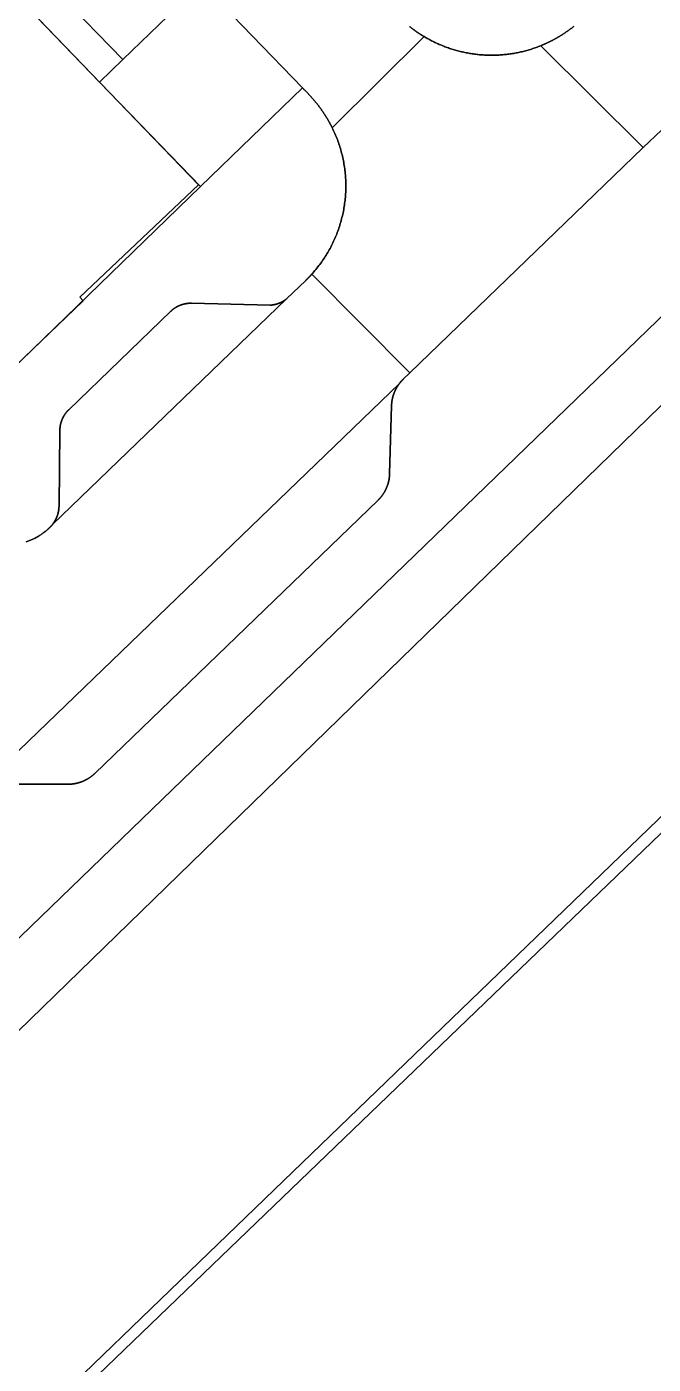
# Model space of a CAD drawing. Header units: metres. Extents: x -127 to 442, y -186 to 462.
# Drawn here: x 45.72 to 61.92, y 37.1 to 71.72 of the extents above; entities that cross this region are included whole.
import ezdxf

# ---------------------------------------------------------------- set-up
doc = ezdxf.new("R2010")
doc.units = ezdxf.units.M

msp = doc.modelspace()

# ---------------------------------------------------------------- linework, layer by layer
at = {"layer": 'building_2', "color": 1}
for points in [[(44.117, 61.688), (47.172, 64.625), (47.094, 64.719), (50.156, 67.625), (44.867, 73.125), (38.75, 67.219), (44.117, 61.688)], [(75.078, 56.25), (76.391, 57.469), (74.773, 56.531), (73.648, 57.688), (73.164, 56.875), (71.281, 56.406), (70.164, 56.625), (72.352, 59.031), (71.508, 59.875), (71.281, 60.094), (68.742, 57.656), (68.93, 57.406), (45.734, 35.062), (54.297, 26.031), (80.109, 51.094), (75.078, 56.25)]]:
    msp.add_lwpolyline(points, close=True, dxfattribs=at)
at = {"layer": 'road_0', "color": 8}
for points in [[(50.244, 72.84), (52.847, 70.134), (52.847, 70.134), (52.857, 70.125), (52.866, 70.116), (52.875, 70.107), (52.885, 70.098), (52.894, 70.089), (52.904, 70.08), (52.913, 70.07), (52.922, 70.061), (52.932, 70.052), (52.941, 70.043), (52.95, 70.033), (52.959, 70.024), (52.968, 70.015), (52.977, 70.005), (52.987, 69.996), (52.996, 69.986), (53.005, 69.977), (53.014, 69.967), (53.022, 69.958), (53.031, 69.948), (53.04, 69.939), (53.049, 69.929), (53.058, 69.919), (53.067, 69.91), (53.075, 69.9), (53.084, 69.89), (53.093, 69.88), (53.101, 69.87), (53.11, 69.861), (53.118, 69.851), (53.127, 69.841), (53.135, 69.831), (53.144, 69.821), (53.152, 69.811), (53.161, 69.801), (53.169, 69.791), (53.177, 69.78), (53.186, 69.77), (53.194, 69.76), (53.202, 69.75), (53.21, 69.74), (53.218, 69.729), (53.226, 69.719), (53.234, 69.709), (53.242, 69.698), (53.25, 69.688), (53.258, 69.678), (53.266, 69.667), (53.274, 69.657), (53.282, 69.646), (53.29, 69.636), (53.298, 69.625), (53.305, 69.615), (53.313, 69.604), (53.321, 69.593), (53.328, 69.583), (53.336, 69.572), (53.343, 69.561), (53.351, 69.551), (53.358, 69.54), (53.366, 69.529), (53.373, 69.518), (53.38, 69.507), (53.388, 69.497), (53.395, 69.486), (53.402, 69.475), (53.409, 69.464), (53.416, 69.453), (53.424, 69.442), (53.431, 69.431), (53.438, 69.42), (53.445, 69.409), (53.452, 69.398), (53.458, 69.387), (53.465, 69.375), (53.472, 69.364), (53.479, 69.353), (53.486, 69.342), (53.492, 69.331), (53.499, 69.319), (53.506, 69.308), (53.512, 69.297), (53.519, 69.285), (53.525, 69.274), (53.532, 69.263), (53.538, 69.251), (53.545, 69.24), (53.551, 69.228), (53.557, 69.217), (53.563, 69.205), (53.57, 69.194), (53.576, 69.182), (53.582, 69.171), (53.588, 69.159), (53.594, 69.148), (53.6, 69.136), (53.606, 69.124), (53.612, 69.113), (53.618, 69.101), (53.618, 69.101), (55.991, 71.464), (55.991, 71.464), (55.983, 71.469), (55.975, 71.473), (55.968, 71.478), (55.96, 71.483), (55.952, 71.488), (55.944, 71.492), (55.936, 71.497), (55.929, 71.502), (55.921, 71.507), (55.913, 71.512), (55.906, 71.517), (55.898, 71.521), (55.89, 71.526), (55.883, 71.531), (55.875, 71.536), (55.867, 71.541), (55.86, 71.546), (55.852, 71.551), (55.844, 71.556), (55.837, 71.561), (55.829, 71.566), (55.822, 71.572), (55.814, 71.577), (55.807, 71.582), (55.799, 71.587), (55.792, 71.592), (55.784, 71.597), (55.777, 71.603), (55.769, 71.608), (55.762, 71.613), (55.755, 71.618), (55.747, 71.624), (55.74, 71.629), (55.732, 71.634), (55.725, 71.64), (55.718, 71.645), (55.71, 71.651), (55.703, 71.656), (55.696, 71.662), (55.688, 71.667), (55.681, 71.673), (55.674, 71.678), (55.667, 71.684), (55.659, 71.689), (55.652, 71.695), (55.645, 71.7), (55.638, 71.706), (55.631, 71.712), (55.624, 71.717), (55.616, 71.723)], [(55.616, 71.723), (55.624, 71.717), (55.631, 71.712), (55.638, 71.706), (55.645, 71.7), (55.652, 71.695), (55.659, 71.689), (55.667, 71.684), (55.674, 71.678), (55.681, 71.673), (55.688, 71.667), (55.696, 71.662), (55.703, 71.656), (55.71, 71.651), (55.718, 71.645), (55.725, 71.64), (55.732, 71.634), (55.74, 71.629), (55.747, 71.624), (55.755, 71.618), (55.762, 71.613), (55.769, 71.608), (55.777, 71.603), (55.784, 71.597), (55.792, 71.592), (55.799, 71.587), (55.807, 71.582), (55.814, 71.577), (55.822, 71.572), (55.829, 71.566), (55.837, 71.561), (55.844, 71.556), (55.852, 71.551), (55.86, 71.546), (55.867, 71.541), (55.875, 71.536), (55.883, 71.531), (55.89, 71.526), (55.898, 71.521), (55.906, 71.517), (55.913, 71.512), (55.921, 71.507), (55.929, 71.502), (55.936, 71.497), (55.944, 71.492), (55.952, 71.488), (55.96, 71.483), (55.968, 71.478), (55.975, 71.473), (55.983, 71.469), (55.991, 71.464), (55.991, 71.464), (56.018, 71.448), (56.046, 71.432), (56.073, 71.416), (56.101, 71.401), (56.129, 71.386), (56.157, 71.371), (56.185, 71.356), (56.213, 71.342), (56.242, 71.328), (56.27, 71.314), (56.299, 71.3), (56.327, 71.287), (56.356, 71.274), (56.385, 71.261), (56.414, 71.249), (56.444, 71.237), (56.473, 71.225), (56.503, 71.213), (56.532, 71.202), (56.562, 71.191), (56.592, 71.18), (56.621, 71.169), (56.651, 71.159), (56.682, 71.149), (56.712, 71.139), (56.742, 71.13), (56.772, 71.121), (56.803, 71.112), (56.833, 71.103), (56.864, 71.095), (56.895, 71.087), (56.925, 71.079), (56.956, 71.072), (56.987, 71.065), (57.018, 71.058), (57.049, 71.051), (57.08, 71.045), (57.111, 71.039), (57.142, 71.033), (57.173, 71.028), (57.205, 71.023), (57.236, 71.018), (57.267, 71.013), (57.299, 71.009), (57.33, 71.005), (57.362, 71.001), (57.393, 70.998), (57.425, 70.995), (57.456, 70.992), (57.488, 70.99), (57.52, 70.988), (57.551, 70.986), (57.583, 70.984), (57.615, 70.983), (57.646, 70.982), (57.678, 70.981), (57.71, 70.981), (57.741, 70.981), (57.773, 70.981), (57.805, 70.981), (57.836, 70.982), (57.868, 70.983), (57.9, 70.984), (57.931, 70.986), (57.963, 70.988), (57.995, 70.99), (58.026, 70.993), (58.058, 70.996), (58.089, 70.999), (58.121, 71.002), (58.152, 71.006), (58.184, 71.01), (58.215, 71.014), (58.246, 71.019), (58.278, 71.024), (58.309, 71.029), (58.34, 71.034), (58.371, 71.04), (58.402, 71.046), (58.434, 71.052), (58.465, 71.059), (58.495, 71.066), (58.526, 71.073), (58.557, 71.081), (58.588, 71.088), (58.618, 71.096), (58.649, 71.105), (58.68, 71.113), (58.71, 71.122), (58.74, 71.132), (58.771, 71.141), (58.801, 71.151), (58.831, 71.161), (58.861, 71.171), (58.891, 71.182), (58.92, 71.193), (58.95, 71.204), (58.98, 71.215), (59.009, 71.227), (59.009, 71.227), (59.021, 71.232), (59.033, 71.237), (59.046, 71.242), (59.058, 71.247), (59.07, 71.252), (59.082, 71.258), (59.094, 71.263), (59.106, 71.268), (59.118, 71.274), (59.13, 71.279), (59.142, 71.284), (59.154, 71.29), (59.166, 71.296), (59.178, 71.301), (59.19, 71.307), (59.202, 71.312), (59.214, 71.318), (59.226, 71.324), (59.238, 71.33), (59.25, 71.336), (59.262, 71.342), (59.273, 71.348), (59.285, 71.354), (59.297, 71.36), (59.309, 71.366), (59.32, 71.372), (59.332, 71.378), (59.344, 71.384), (59.355, 71.391), (59.367, 71.397), (59.378, 71.403), (59.39, 71.41), (59.401, 71.416), (59.413, 71.423), (59.424, 71.429), (59.436, 71.436), (59.447, 71.442), (59.459, 71.449), (59.47, 71.456), (59.481, 71.462), (59.493, 71.469), (59.504, 71.476), (59.515, 71.483), (59.527, 71.49), (59.538, 71.497), (59.549, 71.504), (59.56, 71.511), (59.571, 71.518), (59.582, 71.525), (59.593, 71.533), (59.604, 71.54), (59.615, 71.547), (59.626, 71.554), (59.637, 71.562), (59.648, 71.569), (59.659, 71.577), (59.67, 71.584), (59.681, 71.592), (59.692, 71.599), (59.703, 71.607), (59.713, 71.614), (59.724, 71.622), (59.735, 71.63), (59.745, 71.638), (59.756, 71.645), (59.767, 71.653), (59.777, 71.661), (59.788, 71.669), (59.798, 71.677), (59.809, 71.685), (59.819, 71.693), (59.83, 71.701), (59.84, 71.71), (59.851, 71.718), (59.861, 71.726)], [(59.861, 71.726), (59.851, 71.718), (59.84, 71.71), (59.83, 71.701), (59.819, 71.693), (59.809, 71.685), (59.798, 71.677), (59.788, 71.669), (59.777, 71.661), (59.767, 71.653), (59.756, 71.645), (59.745, 71.638), (59.735, 71.63), (59.724, 71.622), (59.713, 71.614), (59.703, 71.607), (59.692, 71.599), (59.681, 71.592), (59.67, 71.584), (59.659, 71.577), (59.648, 71.569), (59.637, 71.562), (59.626, 71.554), (59.615, 71.547), (59.604, 71.54), (59.593, 71.533), (59.582, 71.525), (59.571, 71.518), (59.56, 71.511), (59.549, 71.504), (59.538, 71.497), (59.527, 71.49), (59.515, 71.483), (59.504, 71.476), (59.493, 71.469), (59.481, 71.462), (59.47, 71.456), (59.459, 71.449), (59.447, 71.442), (59.436, 71.436), (59.424, 71.429), (59.413, 71.423), (59.401, 71.416), (59.39, 71.41), (59.378, 71.403), (59.367, 71.397), (59.355, 71.391), (59.344, 71.384), (59.332, 71.378), (59.32, 71.372), (59.309, 71.366), (59.297, 71.36), (59.285, 71.354), (59.273, 71.348), (59.262, 71.342), (59.25, 71.336), (59.238, 71.33), (59.226, 71.324), (59.214, 71.318), (59.202, 71.312), (59.19, 71.307), (59.178, 71.301), (59.166, 71.296), (59.154, 71.29), (59.142, 71.284), (59.13, 71.279), (59.118, 71.274), (59.106, 71.268), (59.094, 71.263), (59.082, 71.258), (59.07, 71.252), (59.058, 71.247), (59.046, 71.242), (59.033, 71.237), (59.021, 71.232), (59.009, 71.227), (59.009, 71.227), (61.661, 68.589), (62.132, 69.044)], [(43.975, 46.648), (69.615, 71.453)], [(45.701, 58.385), (45.724, 58.392), (45.745, 58.4), (45.767, 58.408), (45.789, 58.416), (45.811, 58.425), (45.832, 58.434), (45.853, 58.443), (45.874, 58.453), (45.895, 58.463), (45.916, 58.473), (45.937, 58.484), (45.958, 58.495), (45.978, 58.506), (45.998, 58.518), (46.018, 58.529), (46.038, 58.542), (46.057, 58.554), (46.077, 58.567), (46.096, 58.58), (46.115, 58.593), (46.134, 58.607), (46.152, 58.621), (46.171, 58.635), (46.189, 58.65), (46.207, 58.665), (46.225, 58.68), (46.242, 58.695), (46.242, 58.695), (46.244, 58.696), (46.245, 58.697), (46.247, 58.699), (46.248, 58.7), (46.25, 58.701), (46.252, 58.702), (46.253, 58.704), (46.255, 58.705), (46.257, 58.706), (46.258, 58.708), (46.26, 58.709), (46.261, 58.71), (46.263, 58.711), (46.264, 58.713), (46.266, 58.714), (46.268, 58.715), (46.269, 58.717), (46.271, 58.718), (46.272, 58.719), (46.274, 58.721), (46.275, 58.722), (46.277, 58.723), (46.279, 58.725), (46.28, 58.726), (46.282, 58.727), (46.283, 58.729), (46.285, 58.73), (46.286, 58.731), (46.288, 58.733), (46.289, 58.734), (46.291, 58.735), (46.292, 58.737), (46.294, 58.738), (46.295, 58.739), (46.297, 58.741), (46.298, 58.742), (46.3, 58.744), (46.301, 58.745), (46.303, 58.746), (46.304, 58.748), (46.306, 58.749), (46.307, 58.751), (46.309, 58.752), (46.31, 58.753), (46.312, 58.755), (46.313, 58.756), (46.315, 58.758), (46.316, 58.759), (46.318, 58.761), (46.319, 58.762), (46.32, 58.763), (46.322, 58.765), (46.323, 58.766), (46.325, 58.768), (46.326, 58.769), (46.328, 58.771), (46.329, 58.772), (46.33, 58.774), (46.332, 58.775), (46.333, 58.777), (46.335, 58.778), (46.336, 58.78), (46.337, 58.781), (46.339, 58.782), (46.34, 58.784), (46.342, 58.785), (46.343, 58.787), (46.344, 58.789), (46.346, 58.79), (46.347, 58.792), (46.348, 58.793), (46.35, 58.795), (46.351, 58.796), (46.353, 58.798), (46.354, 58.799), (46.355, 58.801), (46.357, 58.802), (46.358, 58.804), (46.359, 58.805), (46.361, 58.807), (46.362, 58.808), (46.363, 58.81), (46.365, 58.812), (46.366, 58.813), (46.367, 58.815), (46.368, 58.816), (46.37, 58.818), (46.371, 58.819), (46.372, 58.821), (46.374, 58.823), (46.375, 58.824), (46.376, 58.826), (46.377, 58.827), (46.379, 58.829), (46.38, 58.831), (46.381, 58.832), (46.383, 58.834), (46.384, 58.835), (46.385, 58.837), (46.385, 58.837), (46.388, 58.841), (46.391, 58.845), (46.394, 58.849), (46.397, 58.853), (46.4, 58.857), (46.403, 58.861), (46.406, 58.866), (46.409, 58.87), (46.412, 58.874), (46.415, 58.878), (46.418, 58.882), (46.42, 58.886), (46.423, 58.891), (46.426, 58.895), (46.429, 58.899), (46.431, 58.904), (46.434, 58.908), (46.437, 58.912), (46.439, 58.916), (46.442, 58.921), (46.445, 58.925), (46.447, 58.93), (46.45, 58.934), (46.452, 58.938), (46.455, 58.943), (46.457, 58.947), (46.459, 58.952), (46.462, 58.956), (46.464, 58.961), (46.466, 58.965), (46.469, 58.97), (46.471, 58.974), (46.473, 58.979), (46.475, 58.984), (46.477, 58.988), (46.48, 58.993), (46.482, 58.997), (46.484, 59.002), (46.486, 59.007), (46.488, 59.011), (46.49, 59.016), (46.492, 59.021), (46.494, 59.025), (46.495, 59.03), (46.497, 59.035), (46.499, 59.04), (46.501, 59.044), (46.503, 59.049), (46.504, 59.054), (46.506, 59.059), (46.508, 59.063), (46.509, 59.068), (46.511, 59.073), (46.513, 59.078), (46.514, 59.083), (46.516, 59.087), (46.517, 59.092), (46.519, 59.097), (46.52, 59.102), (46.522, 59.107), (46.523, 59.112), (46.524, 59.117), (46.526, 59.122), (46.527, 59.126), (46.528, 59.131), (46.529, 59.136), (46.53, 59.141), (46.532, 59.146), (46.533, 59.151), (46.534, 59.156), (46.535, 59.161), (46.536, 59.166), (46.537, 59.171), (46.538, 59.176), (46.539, 59.181), (46.54, 59.186), (46.54, 59.191), (46.541, 59.196), (46.542, 59.201), (46.543, 59.206), (46.543, 59.211), (46.544, 59.216), (46.545, 59.221), (46.545, 59.226), (46.546, 59.231), (46.547, 59.236), (46.547, 59.241), (46.548, 59.246), (46.548, 59.251), (46.549, 59.256), (46.549, 59.261), (46.549, 59.267), (46.55, 59.272), (46.55, 59.277), (46.55, 59.282), (46.55, 59.287), (46.551, 59.292), (46.551, 59.297), (46.551, 59.302), (46.551, 59.302), (46.573, 61.274), (46.573, 61.274), (46.573, 61.28), (46.573, 61.286), (46.573, 61.292), (46.574, 61.298), (46.574, 61.304), (46.574, 61.31), (46.575, 61.316), (46.575, 61.322), (46.576, 61.328), (46.576, 61.334), (46.577, 61.34), (46.578, 61.346), (46.578, 61.352), (46.579, 61.358), (46.58, 61.364), (46.581, 61.37), (46.581, 61.375), (46.582, 61.381), (46.583, 61.387), (46.584, 61.393), (46.585, 61.399), (46.586, 61.405), (46.588, 61.411), (46.589, 61.417), (46.59, 61.423), (46.591, 61.428), (46.593, 61.434), (46.594, 61.44), (46.595, 61.446), (46.597, 61.452), (46.598, 61.458), (46.6, 61.463), (46.602, 61.469), (46.603, 61.475), (46.605, 61.481), (46.607, 61.486), (46.609, 61.492), (46.61, 61.498), (46.612, 61.503), (46.614, 61.509), (46.616, 61.515), (46.618, 61.52), (46.62, 61.526), (46.622, 61.532), (46.625, 61.537), (46.627, 61.543), (46.629, 61.548), (46.631, 61.554), (46.634, 61.559), (46.636, 61.565), (46.638, 61.57), (46.641, 61.576), (46.643, 61.581), (46.646, 61.587), (46.649, 61.592), (46.651, 61.598), (46.654, 61.603), (46.657, 61.608), (46.659, 61.614), (46.662, 61.619), (46.665, 61.624), (46.668, 61.629), (46.671, 61.635), (46.674, 61.64), (46.677, 61.645), (46.68, 61.65), (46.683, 61.655), (46.686, 61.66), (46.689, 61.666), (46.692, 61.671), (46.696, 61.676), (46.699, 61.681), (46.702, 61.686), (46.706, 61.691), (46.709, 61.696), (46.712, 61.7), (46.716, 61.705), (46.719, 61.71), (46.723, 61.715), (46.727, 61.72), (46.73, 61.725), (46.734, 61.729), (46.738, 61.734), (46.741, 61.739), (46.745, 61.743), (46.749, 61.748), (46.753, 61.752), (46.757, 61.757), (46.761, 61.762), (46.765, 61.766), (46.769, 61.77), (46.773, 61.775), (46.777, 61.779), (46.781, 61.784), (46.785, 61.788), (46.789, 61.792), (46.793, 61.797), (46.798, 61.801), (46.802, 61.805), (46.802, 61.805), (49.439, 64.352), (49.439, 64.352), (49.443, 64.356), (49.448, 64.36), (49.452, 64.364), (49.457, 64.368), (49.461, 64.372), (49.466, 64.376), (49.47, 64.38), (49.475, 64.384), (49.479, 64.388), (49.484, 64.392), (49.489, 64.395), (49.493, 64.399), (49.498, 64.403), (49.503, 64.407), (49.507, 64.41), (49.512, 64.414), (49.517, 64.417), (49.522, 64.421), (49.527, 64.424), (49.532, 64.428), (49.537, 64.431), (49.542, 64.434), (49.547, 64.438), (49.552, 64.441), (49.557, 64.444), (49.562, 64.447), (49.567, 64.451), (49.572, 64.454), (49.577, 64.457), (49.582, 64.46), (49.588, 64.463), (49.593, 64.466), (49.598, 64.469), (49.603, 64.471), (49.609, 64.474), (49.614, 64.477), (49.619, 64.48), (49.625, 64.483), (49.63, 64.485), (49.635, 64.488), (49.641, 64.49), (49.646, 64.493), (49.652, 64.495), (49.657, 64.498), (49.663, 64.5), (49.668, 64.502), (49.674, 64.505), (49.679, 64.507), (49.685, 64.509), (49.69, 64.511), (49.696, 64.514), (49.702, 64.516), (49.707, 64.518), (49.713, 64.52), (49.719, 64.522), (49.724, 64.523), (49.73, 64.525), (49.736, 64.527), (49.741, 64.529), (49.747, 64.531), (49.753, 64.532), (49.759, 64.534), (49.764, 64.535), (49.77, 64.537), (49.776, 64.538), (49.782, 64.54), (49.788, 64.541), (49.794, 64.543), (49.799, 64.544), (49.805, 64.545), (49.811, 64.546), (49.817, 64.548), (49.823, 64.549), (49.829, 64.55), (49.835, 64.551), (49.841, 64.552), (49.847, 64.553), (49.853, 64.554), (49.858, 64.554), (49.864, 64.555), (49.87, 64.556), (49.876, 64.557), (49.882, 64.557), (49.888, 64.558), (49.894, 64.558), (49.9, 64.559), (49.906, 64.559), (49.912, 64.56), (49.918, 64.56), (49.924, 64.56), (49.93, 64.561), (49.936, 64.561), (49.942, 64.561), (49.948, 64.561), (49.954, 64.561), (49.96, 64.561), (49.966, 64.561), (49.972, 64.561), (49.978, 64.561), (49.978, 64.561), (52.011, 64.511), (52.011, 64.511), (52.016, 64.511), (52.02, 64.512), (52.025, 64.512), (52.03, 64.512), (52.034, 64.513), (52.039, 64.513), (52.044, 64.514), (52.049, 64.514), (52.053, 64.515), (52.058, 64.515), (52.063, 64.516), (52.067, 64.516), (52.072, 64.517), (52.076, 64.518), (52.081, 64.518), (52.086, 64.519), (52.09, 64.52), (52.095, 64.521), (52.1, 64.521), (52.104, 64.522), (52.109, 64.523), (52.114, 64.524), (52.118, 64.525), (52.123, 64.526), (52.127, 64.527), (52.132, 64.528), (52.137, 64.529), (52.141, 64.53), (52.146, 64.531), (52.15, 64.532), (52.155, 64.534), (52.159, 64.535), (52.164, 64.536), (52.168, 64.537), (52.173, 64.539), (52.178, 64.54), (52.182, 64.541), (52.187, 64.543), (52.191, 64.544), (52.195, 64.545), (52.2, 64.547), (52.204, 64.548), (52.209, 64.55), (52.213, 64.551), (52.218, 64.553), (52.222, 64.554), (52.227, 64.556), (52.231, 64.558), (52.235, 64.559), (52.24, 64.561), (52.244, 64.563), (52.249, 64.565), (52.253, 64.566), (52.257, 64.568), (52.262, 64.57), (52.266, 64.572), (52.27, 64.574), (52.274, 64.576), (52.279, 64.578), (52.283, 64.58), (52.287, 64.582), (52.292, 64.584), (52.296, 64.586), (52.3, 64.588), (52.304, 64.59), (52.308, 64.592), (52.313, 64.594), (52.317, 64.596), (52.321, 64.599), (52.325, 64.601), (52.329, 64.603), (52.333, 64.606), (52.337, 64.608), (52.341, 64.61), (52.345, 64.613), (52.349, 64.615), (52.354, 64.617), (52.358, 64.62), (52.362, 64.622), (52.366, 64.625), (52.369, 64.627), (52.373, 64.63), (52.377, 64.632), (52.381, 64.635), (52.385, 64.638), (52.389, 64.64), (52.393, 64.643), (52.397, 64.646), (52.401, 64.648), (52.404, 64.651), (52.408, 64.654), (52.412, 64.657), (52.416, 64.66), (52.42, 64.662), (52.423, 64.665), (52.427, 64.668), (52.431, 64.671), (52.434, 64.674), (52.438, 64.677), (52.438, 64.677), (52.93, 65.151), (52.93, 65.151), (52.932, 65.153), (52.933, 65.154), (52.935, 65.156), (52.937, 65.157), (52.938, 65.159), (52.94, 65.161), (52.941, 65.162), (52.943, 65.164), (52.945, 65.165), (52.946, 65.167), (52.948, 65.169), (52.95, 65.17), (52.951, 65.172), (52.953, 65.173), (52.954, 65.175), (52.956, 65.177), (52.958, 65.178), (52.959, 65.18), (52.961, 65.181), (52.963, 65.183), (52.964, 65.185), (52.966, 65.186), (52.967, 65.188), (52.969, 65.189), (52.971, 65.191), (52.972, 65.193), (52.974, 65.194), (52.975, 65.196), (52.977, 65.197), (52.979, 65.199), (52.98, 65.201), (52.982, 65.202), (52.983, 65.204), (52.985, 65.206), (52.987, 65.207), (52.988, 65.209), (52.99, 65.21), (52.991, 65.212), (52.993, 65.214), (52.995, 65.215), (52.996, 65.217), (52.998, 65.219), (52.999, 65.22), (53.001, 65.222), (53.003, 65.223), (53.004, 65.225), (53.006, 65.227), (53.007, 65.228), (53.009, 65.23), (53.011, 65.232), (53.012, 65.233), (53.014, 65.235), (53.015, 65.237), (53.017, 65.238), (53.018, 65.24), (53.02, 65.241), (53.022, 65.243), (53.023, 65.245), (53.025, 65.246), (53.026, 65.248), (53.028, 65.25), (53.03, 65.251), (53.031, 65.253), (53.033, 65.255), (53.034, 65.256), (53.036, 65.258), (53.037, 65.26), (53.039, 65.261), (53.041, 65.263), (53.042, 65.265), (53.044, 65.266), (53.045, 65.268), (53.047, 65.27), (53.048, 65.271), (53.05, 65.273), (53.051, 65.274), (53.053, 65.276), (53.055, 65.278), (53.056, 65.279), (53.058, 65.281), (53.059, 65.283), (53.061, 65.284), (53.062, 65.286), (53.064, 65.288), (53.065, 65.289), (53.067, 65.291), (53.069, 65.293), (53.07, 65.295), (53.072, 65.296), (53.073, 65.298), (53.075, 65.3), (53.076, 65.301), (53.078, 65.303), (53.079, 65.305), (53.081, 65.306), (53.082, 65.308), (53.084, 65.31), (53.085, 65.311), (53.087, 65.313), (53.087, 65.313), (53.114, 65.344), (53.141, 65.374), (53.168, 65.406), (53.194, 65.437), (53.22, 65.469), (53.246, 65.501), (53.271, 65.534), (53.295, 65.566), (53.32, 65.6), (53.344, 65.633), (53.367, 65.666), (53.39, 65.7), (53.413, 65.735), (53.435, 65.769), (53.457, 65.804), (53.478, 65.839), (53.499, 65.874), (53.52, 65.91), (53.54, 65.945), (53.56, 65.981), (53.579, 66.017), (53.598, 66.054), (53.616, 66.091), (53.634, 66.128), (53.652, 66.165), (53.669, 66.202), (53.686, 66.239), (53.702, 66.277), (53.717, 66.315), (53.733, 66.353), (53.747, 66.391), (53.762, 66.43), (53.776, 66.469), (53.789, 66.507), (53.802, 66.546), (53.814, 66.585), (53.826, 66.625), (53.838, 66.664), (53.849, 66.704), (53.859, 66.743), (53.869, 66.783), (53.879, 66.823), (53.888, 66.863), (53.897, 66.903), (53.905, 66.943), (53.913, 66.984), (53.92, 67.024), (53.926, 67.064), (53.933, 67.105), (53.938, 67.146), (53.943, 67.186), (53.948, 67.227), (53.952, 67.268), (53.956, 67.309), (53.959, 67.35), (53.962, 67.391), (53.964, 67.432), (53.966, 67.473), (53.967, 67.514), (53.968, 67.555), (53.968, 67.596), (53.968, 67.637), (53.967, 67.678), (53.966, 67.719), (53.965, 67.76), (53.962, 67.801), (53.96, 67.842), (53.956, 67.883), (53.953, 67.923), (53.949, 67.964), (53.944, 68.005), (53.939, 68.046), (53.933, 68.086), (53.927, 68.127), (53.92, 68.167), (53.913, 68.208), (53.906, 68.248), (53.897, 68.288), (53.889, 68.328), (53.88, 68.368), (53.87, 68.408), (53.86, 68.448), (53.85, 68.488), (53.839, 68.527), (53.827, 68.567), (53.815, 68.606), (53.803, 68.645), (53.79, 68.684), (53.777, 68.723), (53.763, 68.762), (53.749, 68.8), (53.734, 68.838), (53.719, 68.876), (53.703, 68.914), (53.687, 68.952), (53.67, 68.99), (53.653, 69.027), (53.636, 69.064), (53.618, 69.101), (53.618, 69.101), (53.612, 69.113), (53.606, 69.124), (53.6, 69.136), (53.594, 69.148), (53.588, 69.159), (53.582, 69.171), (53.576, 69.182), (53.57, 69.194), (53.563, 69.205), (53.557, 69.217), (53.551, 69.228), (53.545, 69.24), (53.538, 69.251), (53.532, 69.263), (53.525, 69.274), (53.519, 69.285), (53.512, 69.297), (53.506, 69.308), (53.499, 69.319), (53.492, 69.331), (53.486, 69.342), (53.479, 69.353), (53.472, 69.364), (53.465, 69.375), (53.458, 69.387), (53.452, 69.398), (53.445, 69.409), (53.438, 69.42), (53.431, 69.431), (53.424, 69.442), (53.416, 69.453), (53.409, 69.464), (53.402, 69.475), (53.395, 69.486), (53.388, 69.497), (53.38, 69.507), (53.373, 69.518), (53.366, 69.529), (53.358, 69.54), (53.351, 69.551), (53.343, 69.561), (53.336, 69.572), (53.328, 69.583), (53.321, 69.593), (53.313, 69.604), (53.305, 69.615), (53.298, 69.625), (53.29, 69.636), (53.282, 69.646), (53.274, 69.657), (53.266, 69.667), (53.258, 69.678), (53.25, 69.688), (53.242, 69.698), (53.234, 69.709), (53.226, 69.719), (53.218, 69.729), (53.21, 69.74), (53.202, 69.75), (53.194, 69.76), (53.186, 69.77), (53.177, 69.78), (53.169, 69.791), (53.161, 69.801), (53.152, 69.811), (53.144, 69.821), (53.135, 69.831), (53.127, 69.841), (53.118, 69.851), (53.11, 69.861), (53.101, 69.87), (53.093, 69.88), (53.084, 69.89), (53.075, 69.9), (53.067, 69.91), (53.058, 69.919), (53.049, 69.929), (53.04, 69.939), (53.031, 69.948), (53.022, 69.958), (53.014, 69.967), (53.005, 69.977), (52.996, 69.986), (52.987, 69.996), (52.977, 70.005), (52.968, 70.015), (52.959, 70.024), (52.95, 70.033), (52.941, 70.043), (52.932, 70.052), (52.922, 70.061), (52.913, 70.07), (52.904, 70.08), (52.894, 70.089), (52.885, 70.098), (52.875, 70.107), (52.866, 70.116), (52.857, 70.125), (52.847, 70.134), (52.847, 70.134), (50.209, 67.579), (44.117, 61.677)], [(62.132, 69.044), (61.661, 68.589), (55.626, 62.761), (55.455, 62.596), (55.455, 62.596), (55.454, 62.595), (55.453, 62.594), (55.452, 62.593), (55.451, 62.592), (55.45, 62.591), (55.449, 62.59), (55.448, 62.589), (55.446, 62.588), (55.445, 62.587), (55.444, 62.586), (55.443, 62.585), (55.442, 62.584), (55.441, 62.583), (55.44, 62.582), (55.439, 62.581), (55.438, 62.58), (55.437, 62.579), (55.436, 62.578), (55.435, 62.577), (55.434, 62.576), (55.433, 62.575), (55.432, 62.574), (55.431, 62.572), (55.43, 62.571), (55.429, 62.57), (55.428, 62.569), (55.427, 62.568), (55.426, 62.567), (55.425, 62.566), (55.424, 62.565), (55.423, 62.564), (55.422, 62.563), (55.421, 62.562), (55.42, 62.561), (55.419, 62.56), (55.418, 62.559), (55.417, 62.558), (55.416, 62.557), (55.415, 62.556), (55.414, 62.554), (55.413, 62.553), (55.412, 62.552), (55.411, 62.551), (55.41, 62.55), (55.409, 62.549), (55.408, 62.548), (55.407, 62.547), (55.406, 62.546), (55.405, 62.545), (55.404, 62.544), (55.403, 62.542), (55.402, 62.541), (55.401, 62.54), (55.4, 62.539), (55.399, 62.538), (55.398, 62.537), (55.397, 62.536), (55.396, 62.535), (55.395, 62.534), (55.394, 62.533), (55.393, 62.531), (55.392, 62.53), (55.391, 62.529), (55.39, 62.528), (55.389, 62.527), (55.388, 62.526), (55.387, 62.525), (55.386, 62.524), (55.385, 62.523), (55.384, 62.521), (55.383, 62.52), (55.383, 62.519), (55.382, 62.518), (55.381, 62.517), (55.38, 62.516), (55.379, 62.515), (55.378, 62.513), (55.377, 62.512), (55.376, 62.511), (55.375, 62.51), (55.374, 62.509), (55.373, 62.508), (55.372, 62.507), (55.371, 62.505), (55.371, 62.504), (55.37, 62.503), (55.369, 62.502), (55.368, 62.501), (55.367, 62.5), (55.366, 62.499), (55.365, 62.497), (55.364, 62.496), (55.363, 62.495), (55.362, 62.494), (55.362, 62.493), (55.361, 62.492), (55.36, 62.49), (55.359, 62.489), (55.358, 62.488), (55.358, 62.488), (55.354, 62.483), (55.35, 62.478), (55.346, 62.473), (55.343, 62.468), (55.339, 62.463), (55.335, 62.457), (55.332, 62.452), (55.328, 62.447), (55.324, 62.442), (55.321, 62.436), (55.317, 62.431), (55.314, 62.426), (55.31, 62.42), (55.307, 62.415), (55.303, 62.41), (55.3, 62.404), (55.297, 62.399), (55.293, 62.394), (55.29, 62.388), (55.287, 62.383), (55.284, 62.377), (55.28, 62.372), (55.277, 62.366), (55.274, 62.36), (55.271, 62.355), (55.268, 62.349), (55.265, 62.344), (55.262, 62.338), (55.259, 62.332), (55.256, 62.327), (55.253, 62.321), (55.251, 62.315), (55.248, 62.31), (55.245, 62.304), (55.242, 62.298), (55.24, 62.292), (55.237, 62.286), (55.235, 62.281), (55.232, 62.275), (55.229, 62.269), (55.227, 62.263), (55.225, 62.257), (55.222, 62.251), (55.22, 62.245), (55.217, 62.239), (55.215, 62.233), (55.213, 62.228), (55.211, 62.222), (55.209, 62.216), (55.206, 62.21), (55.204, 62.204), (55.202, 62.198), (55.2, 62.192), (55.198, 62.185), (55.196, 62.179), (55.194, 62.173), (55.192, 62.167), (55.191, 62.161), (55.189, 62.155), (55.187, 62.149), (55.185, 62.143), (55.184, 62.137), (55.182, 62.13), (55.181, 62.124), (55.179, 62.118), (55.177, 62.112), (55.176, 62.106), (55.175, 62.1), (55.173, 62.093), (55.172, 62.087), (55.17, 62.081), (55.169, 62.075), (55.168, 62.068), (55.167, 62.062), (55.166, 62.056), (55.165, 62.05), (55.163, 62.043), (55.162, 62.037), (55.161, 62.031), (55.16, 62.024), (55.16, 62.018), (55.159, 62.012), (55.158, 62.006), (55.157, 61.999), (55.156, 61.993), (55.156, 61.987), (55.155, 61.98), (55.154, 61.974), (55.154, 61.968), (55.153, 61.961), (55.153, 61.955), (55.152, 61.949), (55.152, 61.942), (55.151, 61.936), (55.151, 61.929), (55.151, 61.923), (55.15, 61.917), (55.15, 61.91), (55.15, 61.904), (55.15, 61.904), (55.101, 60.15), (55.101, 60.15), (55.101, 60.142), (55.1, 60.134), (55.1, 60.127), (55.1, 60.119), (55.099, 60.111), (55.099, 60.103), (55.098, 60.095), (55.097, 60.087), (55.097, 60.08), (55.096, 60.072), (55.095, 60.064), (55.094, 60.056), (55.093, 60.048), (55.092, 60.041), (55.091, 60.033), (55.09, 60.025), (55.089, 60.017), (55.087, 60.01), (55.086, 60.002), (55.085, 59.994), (55.083, 59.987), (55.082, 59.979), (55.08, 59.971), (55.078, 59.964), (55.077, 59.956), (55.075, 59.948), (55.073, 59.941), (55.071, 59.933), (55.069, 59.925), (55.067, 59.918), (55.065, 59.91), (55.063, 59.903), (55.061, 59.895), (55.059, 59.888), (55.056, 59.88), (55.054, 59.873), (55.052, 59.865), (55.049, 59.858), (55.047, 59.851), (55.044, 59.843), (55.041, 59.836), (55.039, 59.828), (55.036, 59.821), (55.033, 59.814), (55.03, 59.806), (55.027, 59.799), (55.024, 59.792), (55.021, 59.785), (55.018, 59.778), (55.015, 59.77), (55.012, 59.763), (55.009, 59.756), (55.005, 59.749), (55.002, 59.742), (54.998, 59.735), (54.995, 59.728), (54.991, 59.721), (54.988, 59.714), (54.984, 59.707), (54.98, 59.7), (54.977, 59.693), (54.973, 59.686), (54.969, 59.68), (54.965, 59.673), (54.961, 59.666), (54.957, 59.659), (54.953, 59.653), (54.949, 59.646), (54.945, 59.639), (54.94, 59.633), (54.936, 59.626), (54.932, 59.62), (54.927, 59.613), (54.923, 59.607), (54.918, 59.6), (54.914, 59.594), (54.909, 59.588), (54.905, 59.581), (54.9, 59.575), (54.895, 59.569), (54.89, 59.563), (54.885, 59.557), (54.881, 59.55), (54.876, 59.544), (54.871, 59.538), (54.866, 59.532), (54.861, 59.526), (54.855, 59.52), (54.85, 59.515), (54.845, 59.509), (54.84, 59.503), (54.834, 59.497), (54.829, 59.491), (54.824, 59.486), (54.818, 59.48), (54.813, 59.475), (54.807, 59.469), (54.802, 59.463), (54.796, 59.458), (54.796, 59.458), (47.478, 52.392), (47.478, 52.392), (47.472, 52.387), (47.467, 52.381), (47.461, 52.376), (47.455, 52.371), (47.45, 52.366), (47.444, 52.36), (47.438, 52.355), (47.432, 52.35), (47.426, 52.345), (47.42, 52.34), (47.414, 52.335), (47.408, 52.33), (47.402, 52.326), (47.396, 52.321), (47.39, 52.316), (47.384, 52.311), (47.377, 52.307), (47.371, 52.302), (47.365, 52.298), (47.359, 52.293), (47.352, 52.289), (47.346, 52.284), (47.339, 52.28), (47.333, 52.276), (47.326, 52.271), (47.32, 52.267), (47.313, 52.263), (47.307, 52.259), (47.3, 52.255), (47.293, 52.251), (47.287, 52.247), (47.28, 52.243), (47.273, 52.239), (47.266, 52.236), (47.26, 52.232), (47.253, 52.228), (47.246, 52.224), (47.239, 52.221), (47.232, 52.217), (47.225, 52.214), (47.218, 52.211), (47.211, 52.207), (47.204, 52.204), (47.197, 52.201), (47.19, 52.197), (47.183, 52.194), (47.176, 52.191), (47.169, 52.188), (47.161, 52.185), (47.154, 52.182), (47.147, 52.179), (47.14, 52.177), (47.133, 52.174), (47.125, 52.171), (47.118, 52.169), (47.111, 52.166), (47.103, 52.164), (47.096, 52.161), (47.089, 52.159), (47.081, 52.156), (47.074, 52.154), (47.066, 52.152), (47.059, 52.15), (47.051, 52.148), (47.044, 52.146), (47.036, 52.144), (47.029, 52.142), (47.021, 52.14), (47.014, 52.138), (47.006, 52.136), (46.999, 52.134), (46.991, 52.133), (46.983, 52.131), (46.976, 52.13), (46.968, 52.128), (46.961, 52.127), (46.953, 52.125), (46.945, 52.124), (46.938, 52.123), (46.93, 52.122), (46.922, 52.121), (46.915, 52.12), (46.907, 52.119), (46.899, 52.118), (46.891, 52.117), (46.884, 52.116), (46.876, 52.115), (46.868, 52.115), (46.861, 52.114), (46.853, 52.113), (46.845, 52.113), (46.837, 52.112), (46.83, 52.112), (46.822, 52.112), (46.814, 52.111), (46.806, 52.111), (46.799, 52.111), (46.791, 52.111), (46.783, 52.111), (46.783, 52.111), (45.001, 52.112)], [(44.31, 51.834), (55.358, 62.488), (55.358, 62.488), (55.359, 62.489), (55.36, 62.49), (55.361, 62.492), (55.362, 62.493), (55.362, 62.494), (55.363, 62.495), (55.364, 62.496), (55.365, 62.497), (55.366, 62.499), (55.367, 62.5), (55.368, 62.501), (55.369, 62.502), (55.37, 62.503), (55.371, 62.504), (55.371, 62.505), (55.372, 62.507), (55.373, 62.508), (55.374, 62.509), (55.375, 62.51), (55.376, 62.511), (55.377, 62.512), (55.378, 62.513), (55.379, 62.515), (55.38, 62.516), (55.381, 62.517), (55.382, 62.518), (55.383, 62.519), (55.383, 62.52), (55.384, 62.521), (55.385, 62.523), (55.386, 62.524), (55.387, 62.525), (55.388, 62.526), (55.389, 62.527), (55.39, 62.528), (55.391, 62.529), (55.392, 62.53), (55.393, 62.531), (55.394, 62.533), (55.395, 62.534), (55.396, 62.535), (55.397, 62.536), (55.398, 62.537), (55.399, 62.538), (55.4, 62.539), (55.401, 62.54), (55.402, 62.541), (55.403, 62.542), (55.404, 62.544), (55.405, 62.545), (55.406, 62.546), (55.407, 62.547), (55.408, 62.548), (55.409, 62.549), (55.41, 62.55), (55.411, 62.551), (55.412, 62.552), (55.413, 62.553), (55.414, 62.554), (55.415, 62.556), (55.416, 62.557), (55.417, 62.558), (55.418, 62.559), (55.419, 62.56), (55.42, 62.561), (55.421, 62.562), (55.422, 62.563), (55.423, 62.564), (55.424, 62.565), (55.425, 62.566), (55.426, 62.567), (55.427, 62.568), (55.428, 62.569), (55.429, 62.57), (55.43, 62.571), (55.431, 62.572), (55.432, 62.574), (55.433, 62.575), (55.434, 62.576), (55.435, 62.577), (55.436, 62.578), (55.437, 62.579), (55.438, 62.58), (55.439, 62.581), (55.44, 62.582), (55.441, 62.583), (55.442, 62.584), (55.443, 62.585), (55.444, 62.586), (55.445, 62.587), (55.446, 62.588), (55.448, 62.589), (55.449, 62.59), (55.45, 62.591), (55.451, 62.592), (55.452, 62.593), (55.453, 62.594), (55.454, 62.595), (55.455, 62.596), (55.455, 62.596), (55.626, 62.761), (53.087, 65.313), (53.087, 65.313), (53.085, 65.311), (53.084, 65.31), (53.082, 65.308), (53.081, 65.306), (53.079, 65.305), (53.078, 65.303), (53.076, 65.301), (53.075, 65.3), (53.073, 65.298), (53.072, 65.296), (53.07, 65.295), (53.069, 65.293), (53.067, 65.291), (53.065, 65.289), (53.064, 65.288), (53.062, 65.286), (53.061, 65.284), (53.059, 65.283), (53.058, 65.281), (53.056, 65.279), (53.055, 65.278), (53.053, 65.276), (53.051, 65.274), (53.05, 65.273), (53.048, 65.271), (53.047, 65.27), (53.045, 65.268), (53.044, 65.266), (53.042, 65.265), (53.041, 65.263), (53.039, 65.261), (53.037, 65.26), (53.036, 65.258), (53.034, 65.256), (53.033, 65.255), (53.031, 65.253), (53.03, 65.251), (53.028, 65.25), (53.026, 65.248), (53.025, 65.246), (53.023, 65.245), (53.022, 65.243), (53.02, 65.241), (53.018, 65.24), (53.017, 65.238), (53.015, 65.237), (53.014, 65.235), (53.012, 65.233), (53.011, 65.232), (53.009, 65.23), (53.007, 65.228), (53.006, 65.227), (53.004, 65.225), (53.003, 65.223), (53.001, 65.222), (52.999, 65.22), (52.998, 65.219), (52.996, 65.217), (52.995, 65.215), (52.993, 65.214), (52.991, 65.212), (52.99, 65.21), (52.988, 65.209), (52.987, 65.207), (52.985, 65.206), (52.983, 65.204), (52.982, 65.202), (52.98, 65.201), (52.979, 65.199), (52.977, 65.197), (52.975, 65.196), (52.974, 65.194), (52.972, 65.193), (52.971, 65.191), (52.969, 65.189), (52.967, 65.188), (52.966, 65.186), (52.964, 65.185), (52.963, 65.183), (52.961, 65.181), (52.959, 65.18), (52.958, 65.178), (52.956, 65.177), (52.954, 65.175), (52.953, 65.173), (52.951, 65.172), (52.95, 65.17), (52.948, 65.169), (52.946, 65.167), (52.945, 65.165), (52.943, 65.164), (52.941, 65.162), (52.94, 65.161), (52.938, 65.159), (52.937, 65.157), (52.935, 65.156), (52.933, 65.154), (52.932, 65.153), (52.93, 65.151), (52.93, 65.151), (52.438, 64.677), (46.385, 58.837), (46.385, 58.837), (46.384, 58.835), (46.383, 58.834), (46.381, 58.832), (46.38, 58.831), (46.379, 58.829), (46.377, 58.827), (46.376, 58.826), (46.375, 58.824), (46.374, 58.823), (46.372, 58.821), (46.371, 58.819), (46.37, 58.818), (46.368, 58.816), (46.367, 58.815), (46.366, 58.813), (46.365, 58.812), (46.363, 58.81), (46.362, 58.808), (46.361, 58.807), (46.359, 58.805), (46.358, 58.804), (46.357, 58.802), (46.355, 58.801), (46.354, 58.799), (46.353, 58.798), (46.351, 58.796), (46.35, 58.795), (46.348, 58.793), (46.347, 58.792), (46.346, 58.79), (46.344, 58.789), (46.343, 58.787), (46.342, 58.785), (46.34, 58.784), (46.339, 58.782), (46.337, 58.781), (46.336, 58.78), (46.335, 58.778), (46.333, 58.777), (46.332, 58.775), (46.33, 58.774), (46.329, 58.772), (46.328, 58.771), (46.326, 58.769), (46.325, 58.768), (46.323, 58.766), (46.322, 58.765), (46.32, 58.763), (46.319, 58.762), (46.318, 58.761), (46.316, 58.759), (46.315, 58.758), (46.313, 58.756), (46.312, 58.755), (46.31, 58.753), (46.309, 58.752), (46.307, 58.751), (46.306, 58.749), (46.304, 58.748), (46.303, 58.746), (46.301, 58.745), (46.3, 58.744), (46.298, 58.742), (46.297, 58.741), (46.295, 58.739), (46.294, 58.738), (46.292, 58.737), (46.291, 58.735), (46.289, 58.734), (46.288, 58.733), (46.286, 58.731), (46.285, 58.73), (46.283, 58.729), (46.282, 58.727), (46.28, 58.726), (46.279, 58.725), (46.277, 58.723), (46.275, 58.722), (46.274, 58.721), (46.272, 58.719), (46.271, 58.718), (46.269, 58.717), (46.268, 58.715), (46.266, 58.714), (46.264, 58.713), (46.263, 58.711), (46.261, 58.71), (46.26, 58.709), (46.258, 58.708), (46.257, 58.706), (46.255, 58.705), (46.253, 58.704), (46.252, 58.702), (46.25, 58.701), (46.248, 58.7), (46.247, 58.699), (46.245, 58.697), (46.244, 58.696), (46.242, 58.695), (46.242, 58.695), (46.225, 58.68), (46.207, 58.665), (46.189, 58.65), (46.171, 58.635), (46.152, 58.621), (46.134, 58.607), (46.115, 58.593), (46.096, 58.58), (46.077, 58.567), (46.057, 58.554), (46.038, 58.542), (46.018, 58.529), (45.998, 58.518), (45.978, 58.506), (45.958, 58.495), (45.937, 58.484), (45.916, 58.473), (45.895, 58.463), (45.874, 58.453), (45.853, 58.443), (45.832, 58.434), (45.811, 58.425), (45.789, 58.416), (45.767, 58.408), (45.745, 58.4), (45.724, 58.392), (45.701, 58.385)], [(45.001, 52.112), (46.783, 52.111), (46.783, 52.111), (46.791, 52.111), (46.799, 52.111), (46.806, 52.111), (46.814, 52.111), (46.822, 52.112), (46.83, 52.112), (46.837, 52.112), (46.845, 52.113), (46.853, 52.113), (46.861, 52.114), (46.868, 52.115), (46.876, 52.115), (46.884, 52.116), (46.891, 52.117), (46.899, 52.118), (46.907, 52.119), (46.915, 52.12), (46.922, 52.121), (46.93, 52.122), (46.938, 52.123), (46.945, 52.124), (46.953, 52.125), (46.961, 52.127), (46.968, 52.128), (46.976, 52.13), (46.983, 52.131), (46.991, 52.133), (46.999, 52.134), (47.006, 52.136), (47.014, 52.138), (47.021, 52.14), (47.029, 52.142), (47.036, 52.144), (47.044, 52.146), (47.051, 52.148), (47.059, 52.15), (47.066, 52.152), (47.074, 52.154), (47.081, 52.156), (47.089, 52.159), (47.096, 52.161), (47.103, 52.164), (47.111, 52.166), (47.118, 52.169), (47.125, 52.171), (47.133, 52.174), (47.14, 52.177), (47.147, 52.179), (47.154, 52.182), (47.161, 52.185), (47.169, 52.188), (47.176, 52.191), (47.183, 52.194), (47.19, 52.197), (47.197, 52.201), (47.204, 52.204), (47.211, 52.207), (47.218, 52.211), (47.225, 52.214), (47.232, 52.217), (47.239, 52.221), (47.246, 52.224), (47.253, 52.228), (47.26, 52.232), (47.266, 52.236), (47.273, 52.239), (47.28, 52.243), (47.287, 52.247), (47.293, 52.251), (47.3, 52.255), (47.307, 52.259), (47.313, 52.263), (47.32, 52.267), (47.326, 52.271), (47.333, 52.276), (47.339, 52.28), (47.346, 52.284), (47.352, 52.289), (47.359, 52.293), (47.365, 52.298), (47.371, 52.302), (47.377, 52.307), (47.384, 52.311), (47.39, 52.316), (47.396, 52.321), (47.402, 52.326), (47.408, 52.33), (47.414, 52.335), (47.42, 52.34), (47.426, 52.345), (47.432, 52.35), (47.438, 52.355), (47.444, 52.36), (47.45, 52.366), (47.455, 52.371), (47.461, 52.376), (47.467, 52.381), (47.472, 52.387), (47.478, 52.392), (47.478, 52.392), (54.796, 59.458), (54.796, 59.458), (54.802, 59.463), (54.807, 59.469), (54.813, 59.475), (54.818, 59.48), (54.824, 59.486), (54.829, 59.491), (54.834, 59.497), (54.84, 59.503), (54.845, 59.509), (54.85, 59.515), (54.855, 59.52), (54.861, 59.526), (54.866, 59.532), (54.871, 59.538), (54.876, 59.544), (54.881, 59.55), (54.885, 59.557), (54.89, 59.563), (54.895, 59.569), (54.9, 59.575), (54.905, 59.581), (54.909, 59.588), (54.914, 59.594), (54.918, 59.6), (54.923, 59.607), (54.927, 59.613), (54.932, 59.62), (54.936, 59.626), (54.94, 59.633), (54.945, 59.639), (54.949, 59.646), (54.953, 59.653), (54.957, 59.659), (54.961, 59.666), (54.965, 59.673), (54.969, 59.68), (54.973, 59.686), (54.977, 59.693), (54.98, 59.7), (54.984, 59.707), (54.988, 59.714), (54.991, 59.721), (54.995, 59.728), (54.998, 59.735), (55.002, 59.742), (55.005, 59.749), (55.009, 59.756), (55.012, 59.763), (55.015, 59.77), (55.018, 59.778), (55.021, 59.785), (55.024, 59.792), (55.027, 59.799), (55.03, 59.806), (55.033, 59.814), (55.036, 59.821), (55.039, 59.828), (55.041, 59.836), (55.044, 59.843), (55.047, 59.851), (55.049, 59.858), (55.052, 59.865), (55.054, 59.873), (55.056, 59.88), (55.059, 59.888), (55.061, 59.895), (55.063, 59.903), (55.065, 59.91), (55.067, 59.918), (55.069, 59.925), (55.071, 59.933), (55.073, 59.941), (55.075, 59.948), (55.077, 59.956), (55.078, 59.964), (55.08, 59.971), (55.082, 59.979), (55.083, 59.987), (55.085, 59.994), (55.086, 60.002), (55.087, 60.01), (55.089, 60.017), (55.09, 60.025), (55.091, 60.033), (55.092, 60.041), (55.093, 60.048), (55.094, 60.056), (55.095, 60.064), (55.096, 60.072), (55.097, 60.08), (55.097, 60.087), (55.098, 60.095), (55.099, 60.103), (55.099, 60.111), (55.1, 60.119), (55.1, 60.127), (55.1, 60.134), (55.101, 60.142), (55.101, 60.15), (55.101, 60.15), (55.15, 61.904), (55.15, 61.904), (55.15, 61.91), (55.15, 61.917), (55.151, 61.923), (55.151, 61.929), (55.151, 61.936), (55.152, 61.942), (55.152, 61.949), (55.153, 61.955), (55.153, 61.961), (55.154, 61.968), (55.154, 61.974), (55.155, 61.98), (55.156, 61.987), (55.156, 61.993), (55.157, 61.999), (55.158, 62.006), (55.159, 62.012), (55.16, 62.018), (55.16, 62.024), (55.161, 62.031), (55.162, 62.037), (55.163, 62.043), (55.165, 62.05), (55.166, 62.056), (55.167, 62.062), (55.168, 62.068), (55.169, 62.075), (55.17, 62.081), (55.172, 62.087), (55.173, 62.093), (55.175, 62.1), (55.176, 62.106), (55.177, 62.112), (55.179, 62.118), (55.181, 62.124), (55.182, 62.13), (55.184, 62.137), (55.185, 62.143), (55.187, 62.149), (55.189, 62.155), (55.191, 62.161), (55.192, 62.167), (55.194, 62.173), (55.196, 62.179), (55.198, 62.185), (55.2, 62.192), (55.202, 62.198), (55.204, 62.204), (55.206, 62.21), (55.209, 62.216), (55.211, 62.222), (55.213, 62.228), (55.215, 62.233), (55.217, 62.239), (55.22, 62.245), (55.222, 62.251), (55.225, 62.257), (55.227, 62.263), (55.229, 62.269), (55.232, 62.275), (55.235, 62.281), (55.237, 62.286), (55.24, 62.292), (55.242, 62.298), (55.245, 62.304), (55.248, 62.31), (55.251, 62.315), (55.253, 62.321), (55.256, 62.327), (55.259, 62.332), (55.262, 62.338), (55.265, 62.344), (55.268, 62.349), (55.271, 62.355), (55.274, 62.36), (55.277, 62.366), (55.28, 62.372), (55.284, 62.377), (55.287, 62.383), (55.29, 62.388), (55.293, 62.394), (55.297, 62.399), (55.3, 62.404), (55.303, 62.41), (55.307, 62.415), (55.31, 62.42), (55.314, 62.426), (55.317, 62.431), (55.321, 62.436), (55.324, 62.442), (55.328, 62.447), (55.332, 62.452), (55.335, 62.457), (55.339, 62.463), (55.343, 62.468), (55.346, 62.473), (55.35, 62.478), (55.354, 62.483), (55.358, 62.488), (55.358, 62.488), (44.31, 51.834)]]:
    msp.add_lwpolyline(points, dxfattribs=at)
for points in [[(61.661, 68.589), (59.009, 71.227), (59.009, 71.227), (58.98, 71.215), (58.95, 71.204), (58.92, 71.193), (58.891, 71.182), (58.861, 71.171), (58.831, 71.161), (58.801, 71.151), (58.771, 71.141), (58.74, 71.132), (58.71, 71.122), (58.68, 71.113), (58.649, 71.105), (58.618, 71.096), (58.588, 71.088), (58.557, 71.081), (58.526, 71.073), (58.495, 71.066), (58.465, 71.059), (58.434, 71.052), (58.402, 71.046), (58.371, 71.04), (58.34, 71.034), (58.309, 71.029), (58.278, 71.024), (58.246, 71.019), (58.215, 71.014), (58.184, 71.01), (58.152, 71.006), (58.121, 71.002), (58.089, 70.999), (58.058, 70.996), (58.026, 70.993), (57.995, 70.99), (57.963, 70.988), (57.931, 70.986), (57.9, 70.984), (57.868, 70.983), (57.836, 70.982), (57.805, 70.981), (57.773, 70.981), (57.741, 70.981), (57.71, 70.981), (57.678, 70.981), (57.646, 70.982), (57.615, 70.983), (57.583, 70.984), (57.551, 70.986), (57.52, 70.988), (57.488, 70.99), (57.456, 70.992), (57.425, 70.995), (57.393, 70.998), (57.362, 71.001), (57.33, 71.005), (57.299, 71.009), (57.267, 71.013), (57.236, 71.018), (57.205, 71.023), (57.173, 71.028), (57.142, 71.033), (57.111, 71.039), (57.08, 71.045), (57.049, 71.051), (57.018, 71.058), (56.987, 71.065), (56.956, 71.072), (56.925, 71.079), (56.895, 71.087), (56.864, 71.095), (56.833, 71.103), (56.803, 71.112), (56.772, 71.121), (56.742, 71.13), (56.712, 71.139), (56.682, 71.149), (56.651, 71.159), (56.621, 71.169), (56.592, 71.18), (56.562, 71.191), (56.532, 71.202), (56.503, 71.213), (56.473, 71.225), (56.444, 71.237), (56.414, 71.249), (56.385, 71.261), (56.356, 71.274), (56.327, 71.287), (56.299, 71.3), (56.27, 71.314), (56.242, 71.328), (56.213, 71.342), (56.185, 71.356), (56.157, 71.371), (56.129, 71.386), (56.101, 71.401), (56.073, 71.416), (56.046, 71.432), (56.018, 71.448), (55.991, 71.464), (55.991, 71.464), (53.618, 69.101), (53.618, 69.101), (53.636, 69.064), (53.653, 69.027), (53.67, 68.99), (53.687, 68.952), (53.703, 68.914), (53.719, 68.876), (53.734, 68.838), (53.749, 68.8), (53.763, 68.762), (53.777, 68.723), (53.79, 68.684), (53.803, 68.645), (53.815, 68.606), (53.827, 68.567), (53.839, 68.527), (53.85, 68.488), (53.86, 68.448), (53.87, 68.408), (53.88, 68.368), (53.889, 68.328), (53.897, 68.288), (53.906, 68.248), (53.913, 68.208), (53.92, 68.167), (53.927, 68.127), (53.933, 68.086), (53.939, 68.046), (53.944, 68.005), (53.949, 67.964), (53.953, 67.923), (53.956, 67.883), (53.96, 67.842), (53.962, 67.801), (53.965, 67.76), (53.966, 67.719), (53.967, 67.678), (53.968, 67.637), (53.968, 67.596), (53.968, 67.555), (53.967, 67.514), (53.966, 67.473), (53.964, 67.432), (53.962, 67.391), (53.959, 67.35), (53.956, 67.309), (53.952, 67.268), (53.948, 67.227), (53.943, 67.186), (53.938, 67.146), (53.933, 67.105), (53.926, 67.064), (53.92, 67.024), (53.913, 66.984), (53.905, 66.943), (53.897, 66.903), (53.888, 66.863), (53.879, 66.823), (53.869, 66.783), (53.859, 66.743), (53.849, 66.704), (53.838, 66.664), (53.826, 66.625), (53.814, 66.585), (53.802, 66.546), (53.789, 66.507), (53.776, 66.469), (53.762, 66.43), (53.747, 66.391), (53.733, 66.353), (53.717, 66.315), (53.702, 66.277), (53.686, 66.239), (53.669, 66.202), (53.652, 66.165), (53.634, 66.128), (53.616, 66.091), (53.598, 66.054), (53.579, 66.017), (53.56, 65.981), (53.54, 65.945), (53.52, 65.91), (53.499, 65.874), (53.478, 65.839), (53.457, 65.804), (53.435, 65.769), (53.413, 65.735), (53.39, 65.7), (53.367, 65.666), (53.344, 65.633), (53.32, 65.6), (53.295, 65.566), (53.271, 65.534), (53.246, 65.501), (53.22, 65.469), (53.194, 65.437), (53.168, 65.406), (53.141, 65.374), (53.114, 65.344), (53.087, 65.313), (53.087, 65.313), (55.626, 62.761), (61.661, 68.589)], [(52.438, 64.677), (52.434, 64.674), (52.431, 64.671), (52.427, 64.668), (52.423, 64.665), (52.42, 64.662), (52.416, 64.66), (52.412, 64.657), (52.408, 64.654), (52.404, 64.651), (52.401, 64.648), (52.397, 64.646), (52.393, 64.643), (52.389, 64.64), (52.385, 64.638), (52.381, 64.635), (52.377, 64.632), (52.373, 64.63), (52.369, 64.627), (52.366, 64.625), (52.362, 64.622), (52.358, 64.62), (52.354, 64.617), (52.349, 64.615), (52.345, 64.613), (52.341, 64.61), (52.337, 64.608), (52.333, 64.606), (52.329, 64.603), (52.325, 64.601), (52.321, 64.599), (52.317, 64.596), (52.313, 64.594), (52.308, 64.592), (52.304, 64.59), (52.3, 64.588), (52.296, 64.586), (52.292, 64.584), (52.287, 64.582), (52.283, 64.58), (52.279, 64.578), (52.274, 64.576), (52.27, 64.574), (52.266, 64.572), (52.262, 64.57), (52.257, 64.568), (52.253, 64.566), (52.249, 64.565), (52.244, 64.563), (52.24, 64.561), (52.235, 64.559), (52.231, 64.558), (52.227, 64.556), (52.222, 64.554), (52.218, 64.553), (52.213, 64.551), (52.209, 64.55), (52.204, 64.548), (52.2, 64.547), (52.195, 64.545), (52.191, 64.544), (52.187, 64.543), (52.182, 64.541), (52.178, 64.54), (52.173, 64.539), (52.168, 64.537), (52.164, 64.536), (52.159, 64.535), (52.155, 64.534), (52.15, 64.532), (52.146, 64.531), (52.141, 64.53), (52.137, 64.529), (52.132, 64.528), (52.127, 64.527), (52.123, 64.526), (52.118, 64.525), (52.114, 64.524), (52.109, 64.523), (52.104, 64.522), (52.1, 64.521), (52.095, 64.521), (52.09, 64.52), (52.086, 64.519), (52.081, 64.518), (52.076, 64.518), (52.072, 64.517), (52.067, 64.516), (52.063, 64.516), (52.058, 64.515), (52.053, 64.515), (52.049, 64.514), (52.044, 64.514), (52.039, 64.513), (52.034, 64.513), (52.03, 64.512), (52.025, 64.512), (52.02, 64.512), (52.016, 64.511), (52.011, 64.511), (52.011, 64.511), (49.978, 64.561), (49.978, 64.561), (49.972, 64.561), (49.966, 64.561), (49.96, 64.561), (49.954, 64.561), (49.948, 64.561), (49.942, 64.561), (49.936, 64.561), (49.93, 64.561), (49.924, 64.56), (49.918, 64.56), (49.912, 64.56), (49.906, 64.559), (49.9, 64.559), (49.894, 64.558), (49.888, 64.558), (49.882, 64.557), (49.876, 64.557), (49.87, 64.556), (49.864, 64.555), (49.858, 64.554), (49.853, 64.554), (49.847, 64.553), (49.841, 64.552), (49.835, 64.551), (49.829, 64.55), (49.823, 64.549), (49.817, 64.548), (49.811, 64.546), (49.805, 64.545), (49.799, 64.544), (49.794, 64.543), (49.788, 64.541), (49.782, 64.54), (49.776, 64.538), (49.77, 64.537), (49.764, 64.535), (49.759, 64.534), (49.753, 64.532), (49.747, 64.531), (49.741, 64.529), (49.736, 64.527), (49.73, 64.525), (49.724, 64.523), (49.719, 64.522), (49.713, 64.52), (49.707, 64.518), (49.702, 64.516), (49.696, 64.514), (49.69, 64.511), (49.685, 64.509), (49.679, 64.507), (49.674, 64.505), (49.668, 64.502), (49.663, 64.5), (49.657, 64.498), (49.652, 64.495), (49.646, 64.493), (49.641, 64.49), (49.635, 64.488), (49.63, 64.485), (49.625, 64.483), (49.619, 64.48), (49.614, 64.477), (49.609, 64.474), (49.603, 64.471), (49.598, 64.469), (49.593, 64.466), (49.588, 64.463), (49.582, 64.46), (49.577, 64.457), (49.572, 64.454), (49.567, 64.451), (49.562, 64.447), (49.557, 64.444), (49.552, 64.441), (49.547, 64.438), (49.542, 64.434), (49.537, 64.431), (49.532, 64.428), (49.527, 64.424), (49.522, 64.421), (49.517, 64.417), (49.512, 64.414), (49.507, 64.41), (49.503, 64.407), (49.498, 64.403), (49.493, 64.399), (49.489, 64.395), (49.484, 64.392), (49.479, 64.388), (49.475, 64.384), (49.47, 64.38), (49.466, 64.376), (49.461, 64.372), (49.457, 64.368), (49.452, 64.364), (49.448, 64.36), (49.443, 64.356), (49.439, 64.352), (49.439, 64.352), (46.802, 61.805), (46.802, 61.805), (46.798, 61.801), (46.793, 61.797), (46.789, 61.792), (46.785, 61.788), (46.781, 61.784), (46.777, 61.779), (46.773, 61.775), (46.769, 61.77), (46.765, 61.766), (46.761, 61.762), (46.757, 61.757), (46.753, 61.752), (46.749, 61.748), (46.745, 61.743), (46.741, 61.739), (46.738, 61.734), (46.734, 61.729), (46.73, 61.725), (46.727, 61.72), (46.723, 61.715), (46.719, 61.71), (46.716, 61.705), (46.712, 61.7), (46.709, 61.696), (46.706, 61.691), (46.702, 61.686), (46.699, 61.681), (46.696, 61.676), (46.692, 61.671), (46.689, 61.666), (46.686, 61.66), (46.683, 61.655), (46.68, 61.65), (46.677, 61.645), (46.674, 61.64), (46.671, 61.635), (46.668, 61.629), (46.665, 61.624), (46.662, 61.619), (46.659, 61.614), (46.657, 61.608), (46.654, 61.603), (46.651, 61.598), (46.649, 61.592), (46.646, 61.587), (46.643, 61.581), (46.641, 61.576), (46.638, 61.57), (46.636, 61.565), (46.634, 61.559), (46.631, 61.554), (46.629, 61.548), (46.627, 61.543), (46.625, 61.537), (46.622, 61.532), (46.62, 61.526), (46.618, 61.52), (46.616, 61.515), (46.614, 61.509), (46.612, 61.503), (46.61, 61.498), (46.609, 61.492), (46.607, 61.486), (46.605, 61.481), (46.603, 61.475), (46.602, 61.469), (46.6, 61.463), (46.598, 61.458), (46.597, 61.452), (46.595, 61.446), (46.594, 61.44), (46.593, 61.434), (46.591, 61.428), (46.59, 61.423), (46.589, 61.417), (46.588, 61.411), (46.586, 61.405), (46.585, 61.399), (46.584, 61.393), (46.583, 61.387), (46.582, 61.381), (46.581, 61.375), (46.581, 61.37), (46.58, 61.364), (46.579, 61.358), (46.578, 61.352), (46.578, 61.346), (46.577, 61.34), (46.576, 61.334), (46.576, 61.328), (46.575, 61.322), (46.575, 61.316), (46.574, 61.31), (46.574, 61.304), (46.574, 61.298), (46.573, 61.292), (46.573, 61.286), (46.573, 61.28), (46.573, 61.274), (46.573, 61.274), (46.551, 59.302), (46.551, 59.302), (46.551, 59.297), (46.551, 59.292), (46.55, 59.287), (46.55, 59.282), (46.55, 59.277), (46.55, 59.272), (46.549, 59.267), (46.549, 59.261), (46.549, 59.256), (46.548, 59.251), (46.548, 59.246), (46.547, 59.241), (46.547, 59.236), (46.546, 59.231), (46.545, 59.226), (46.545, 59.221), (46.544, 59.216), (46.543, 59.211), (46.543, 59.206), (46.542, 59.201), (46.541, 59.196), (46.54, 59.191), (46.54, 59.186), (46.539, 59.181), (46.538, 59.176), (46.537, 59.171), (46.536, 59.166), (46.535, 59.161), (46.534, 59.156), (46.533, 59.151), (46.532, 59.146), (46.53, 59.141), (46.529, 59.136), (46.528, 59.131), (46.527, 59.126), (46.526, 59.122), (46.524, 59.117), (46.523, 59.112), (46.522, 59.107), (46.52, 59.102), (46.519, 59.097), (46.517, 59.092), (46.516, 59.087), (46.514, 59.083), (46.513, 59.078), (46.511, 59.073), (46.509, 59.068), (46.508, 59.063), (46.506, 59.059), (46.504, 59.054), (46.503, 59.049), (46.501, 59.044), (46.499, 59.04), (46.497, 59.035), (46.495, 59.03), (46.494, 59.025), (46.492, 59.021), (46.49, 59.016), (46.488, 59.011), (46.486, 59.007), (46.484, 59.002), (46.482, 58.997), (46.48, 58.993), (46.477, 58.988), (46.475, 58.984), (46.473, 58.979), (46.471, 58.974), (46.469, 58.97), (46.466, 58.965), (46.464, 58.961), (46.462, 58.956), (46.459, 58.952), (46.457, 58.947), (46.455, 58.943), (46.452, 58.938), (46.45, 58.934), (46.447, 58.93), (46.445, 58.925), (46.442, 58.921), (46.439, 58.916), (46.437, 58.912), (46.434, 58.908), (46.431, 58.904), (46.429, 58.899), (46.426, 58.895), (46.423, 58.891), (46.42, 58.886), (46.418, 58.882), (46.415, 58.878), (46.412, 58.874), (46.409, 58.87), (46.406, 58.866), (46.403, 58.861), (46.4, 58.857), (46.397, 58.853), (46.394, 58.849), (46.391, 58.845), (46.388, 58.841), (46.385, 58.837), (46.385, 58.837), (52.438, 64.677)]]:
    msp.add_lwpolyline(points, close=True, dxfattribs=at)
at = {"layer": 'terrain_0', "color": 8}
for points in [[(77.604, 75.143), (80.877, 71.511), (80.026, 70.676), (74.609, 76.346), (72.524, 74.26), (69.615, 71.453), (70.73, 70.297), (45.166, 45.402), (43.975, 46.648), (39.285, 41.995), (45.701, 35.414), (50.421, 39.969), (83.34, 71.749), (83.479, 71.606), (85.258, 73.236), (92.945, 65.205), (95.207, 67.401), (96.45, 66.121), (97.39, 67.042), (96.148, 68.33), (98.67, 70.762), (88.224, 84.474), (77.604, 75.143)], [(47.736, 73.674), (46.576, 72.554), (48.202, 70.87), (49.362, 71.989), (47.736, 73.674)], [(50.244, 72.84), (49.362, 71.989), (48.202, 70.87), (47.598, 70.287), (50.209, 67.579), (52.847, 70.134), (50.244, 72.84)], [(46.576, 72.554), (45.973, 71.972), (47.598, 70.287), (48.202, 70.87), (46.576, 72.554)]]:
    msp.add_lwpolyline(points, close=True, dxfattribs=at)
at = {"layer": 'terrain_5', "color": 3}
msp.add_lwpolyline([(69.615, 71.453), (43.975, 46.648), (45.166, 45.402), (70.73, 70.297), (69.615, 71.453)], close=True, dxfattribs=at)

doc.saveas('drawing.dxf')
